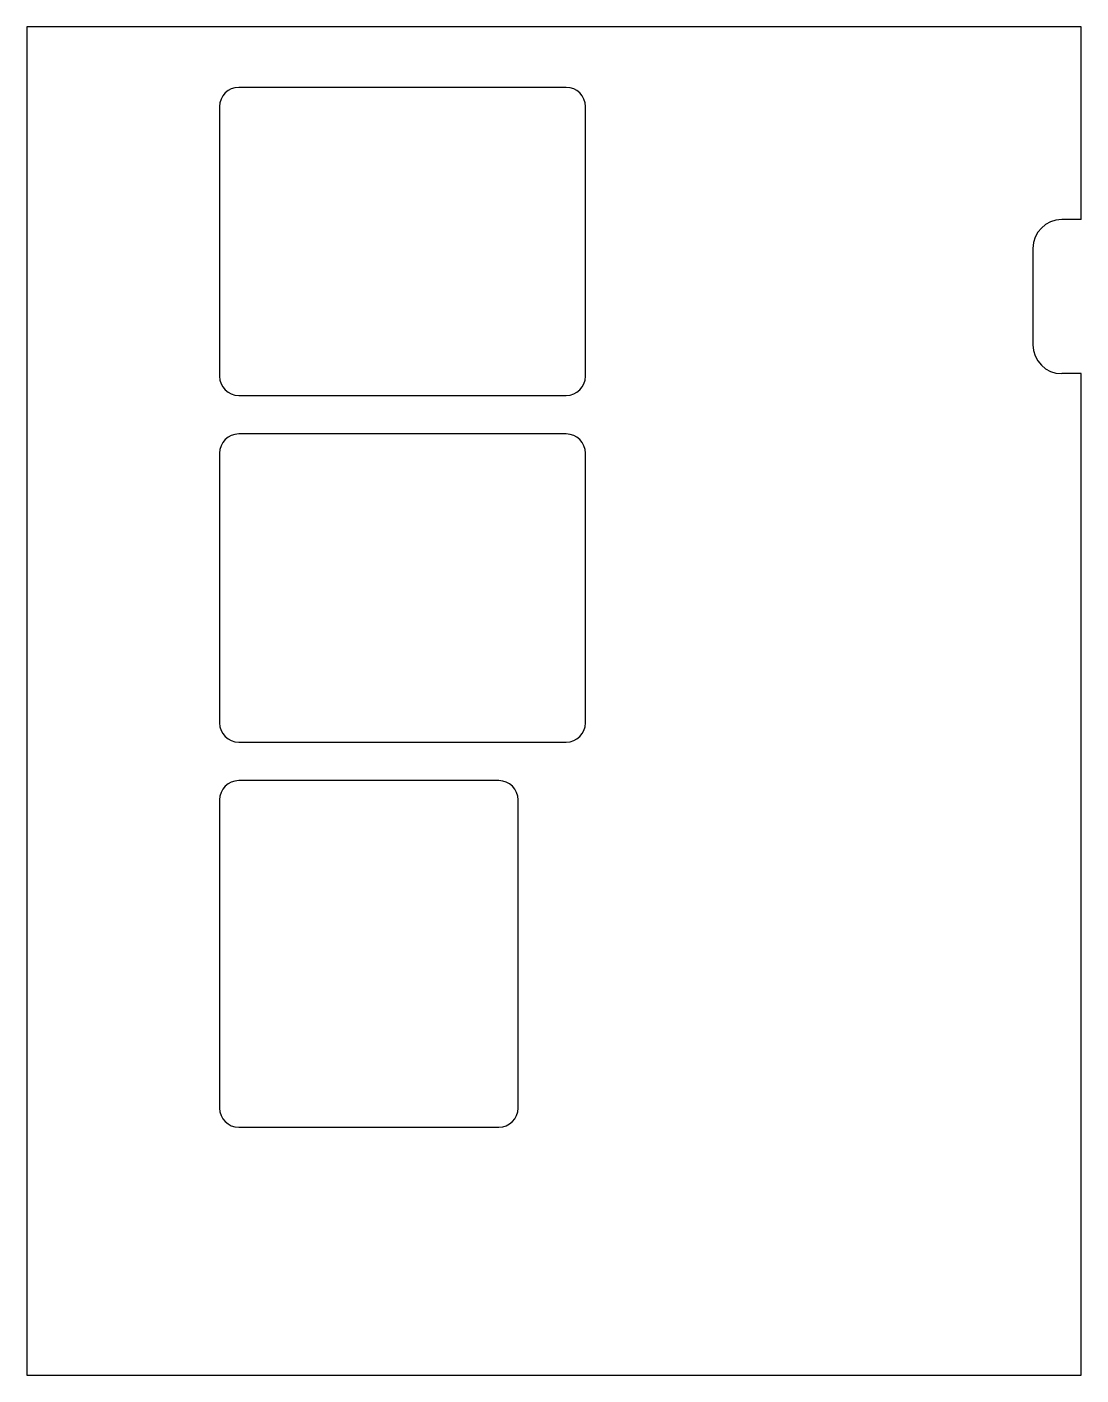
# Model space of a CAD drawing. Header units: millimetres. Extents: x -27.4 to 27.4, y -35 to 35.
import ezdxf

# ---------------------------------------------------------------- set-up
doc = ezdxf.new("R2010")
doc.units = ezdxf.units.MM
doc.layers.add('Shape2DView', color=7, linetype='CONTINUOUS')

msp = doc.modelspace()

# ---------------------------------------------------------------- linework, layer by layer
at = {"layer": 'Shape2DView'}
for p, q in [((27.365, 35), (-27.365, 35)), ((-27.365, 35), (-27.365, -35)), ((27.365, 25), (27.365, 35)), ((0.635, 31.865), (-16.365, 31.865)), ((-17.365, 30.865), (-17.365, 16.865)), ((1.635, 16.865), (1.635, 30.865)), ((27.365, 25), (26.365, 25)), ((24.865, 23.5), (24.865, 18.5)), ((27.365, 17), (26.365, 17)), ((27.365, -35), (27.365, 17)), ((-16.365, 15.865), (0.635, 15.865)), ((0.635, 13.865), (-16.365, 13.865)), ((-17.365, 12.865), (-17.365, -1.135)), ((1.635, -1.135), (1.635, 12.865)), ((-16.365, -2.135), (0.635, -2.135)), ((-2.865, -4.135), (-16.365, -4.135)), ((-17.365, -5.135), (-17.365, -21.135)), ((-1.865, -21.135), (-1.865, -5.135)), ((-16.365, -22.135), (-2.865, -22.135)), ((-27.365, -35), (27.365, -35))]:
    msp.add_line(p, q, dxfattribs=at)
for centre, radius, start, end in [((-16.365, 30.865), 1, 90, 180), ((0.635, 30.865), 1, 0, 90), ((26.365, 23.5), 1.5, 90, 180), ((26.365, 18.5), 1.5, 180, -90), ((-16.365, 16.865), 1, 180, -90), ((0.635, 16.865), 1, -90, 0), ((-16.365, 12.865), 1, 90, 180), ((0.635, 12.865), 1, 0, 90), ((-16.365, -1.135), 1, 180, -90), ((0.635, -1.135), 1, -90, 0), ((-16.365, -5.135), 1, 90, 180), ((-2.865, -5.135), 1, 0, 90), ((-16.365, -21.135), 1, 180, -90), ((-2.865, -21.135), 1, -90, 0)]:
    msp.add_arc(centre, radius, start, end, dxfattribs=at)

doc.saveas('drawing.dxf')
